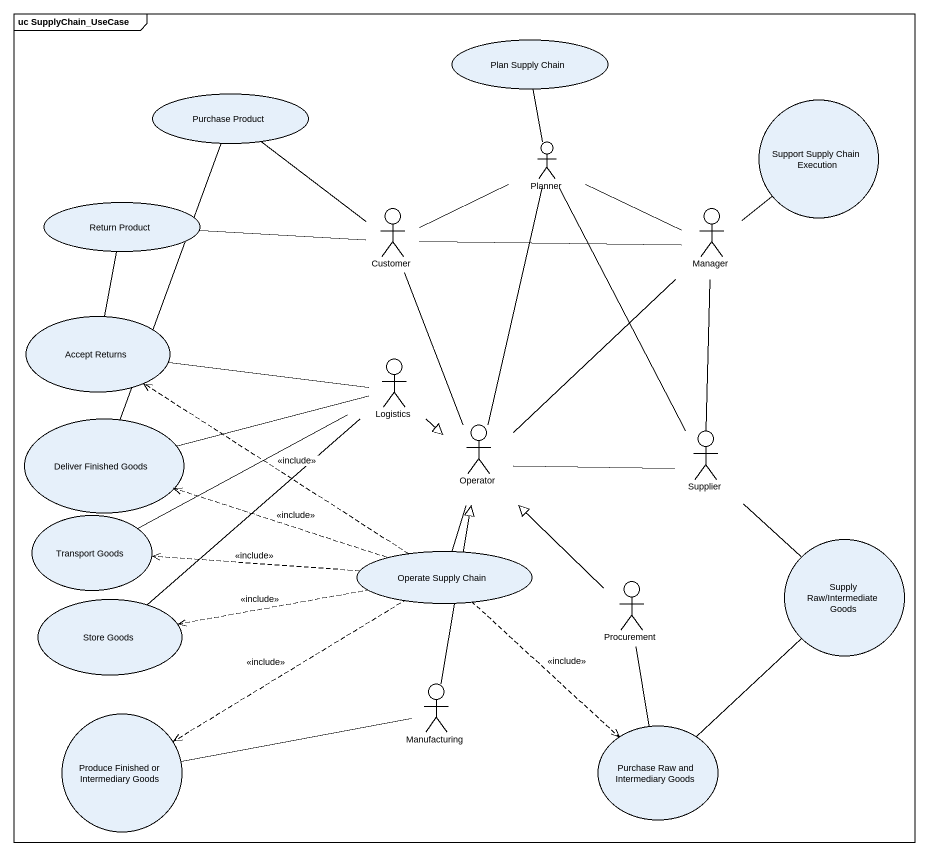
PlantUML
@startuml
mainframe uc SupplyChain_UseCase
usecase "Plan Supply Chain" as Plan_Supply_Chain
usecase "Purchase Product" as Purchase_Product
usecase "Support Supply Chain Execution" as Support_Supply_Chain
actor Planner
usecase "Return Product" as Return_Product
actor Customer
actor Manager
usecase "Accept Returns" as Accept_Returns
actor Logistics
usecase "Deliver Finished Goods" as Deliver_Finished_Goods
actor Operator
actor Supplier
usecase "Transport Goods" as Transport_Goods
usecase "Supply Raw/Intermediate Goods" as Supply_Raw_Intermediate
usecase "Operate Supply Chain" as Operate_Supply_Chain
actor Procurement
usecase "Store Goods" as Store_Goods
actor Manufacturing
usecase "Produce Finished or Intermediary Goods" as Produce_Finished_or
usecase "Purchase Raw and Intermediary Goods" as Purchase_Raw_and
Purchase_Product -- Customer
Planner -up- Plan_Supply_Chain
Planner -left- Customer
Planner -- Operator
Planner -- Supplier
Return_Product -right- Customer
Customer -- Operator
Manager -up- Support_Supply_Chain
Manager -left- Planner
Manager -left- Customer
Manager -- Operator
Accept_Returns -up- Return_Product
Accept_Returns -right- Logistics
Logistics -left- Deliver_Finished_Goods
Logistics --|> Operator
Deliver_Finished_Goods -up- Purchase_Product
Supplier -up- Manager
Supplier -left- Operator
Supplier -- Supply_Raw_Intermediate
Transport_Goods -right- Logistics
Operate_Supply_Chain .up.> Accept_Returns : <<include>>
Operate_Supply_Chain .left.> Deliver_Finished_Goods : <<include>>
Operate_Supply_Chain -up- Operator
Operate_Supply_Chain .left.> Transport_Goods : <<include>>
Operate_Supply_Chain .left.> Store_Goods : <<include>>
Operate_Supply_Chain ..> Produce_Finished_or : <<include>>
Operate_Supply_Chain ..> Purchase_Raw_and : <<include>>
Procurement -up-|> Operator
Store_Goods -up- Logistics
Manufacturing -up-|> Operator
Manufacturing -left- Produce_Finished_or
Purchase_Raw_and -up- Supply_Raw_Intermediate
Purchase_Raw_and -up- Procurement
@enduml
